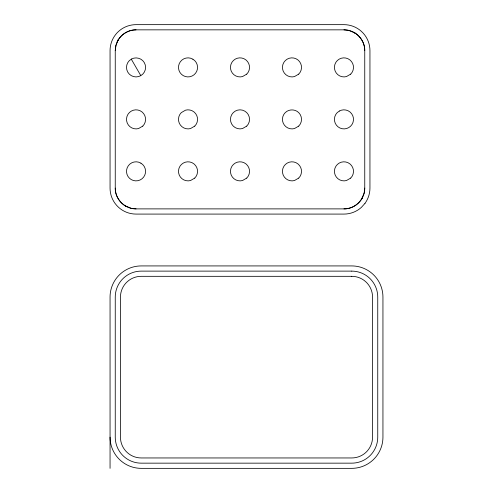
<?xml version="1.0" encoding="UTF-8"?>
<svg xmlns="http://www.w3.org/2000/svg" width="493" height="493" viewBox="0 0 493 493"><rect width="100%" height="100%" fill="white"/><g stroke="black" fill="none" stroke-linecap="round" stroke-linejoin="round"><path stroke-width="0.74" d="M115.251 50.637L115.83 45.787L117.519 41.202L115.96 45.257L115.251 50.637L115.251 188.092C114.992 199.203 124.926 209.155 136.043 208.884L343.96 208.884C355.071 209.149 365.023 199.215 364.752 188.092L364.752 50.637C365.017 39.532 355.077 29.574 343.96 29.845L136.043 29.845C128.131 29.771 120.483 34.658 117.205 41.85L118.32 39.773L118.037 40.241C121.648 33.906 128.753 29.802 136.043 29.845M364.752 188.092L364.179 192.948L361.689 198.956L361.967 198.488C358.362 204.829 351.25 208.933 343.96 208.884M117.642 40.981L118.32 39.773M361.689 198.956L362.361 197.755M343.96 29.845L348.816 30.424L354.824 32.914L354.356 32.63C360.691 36.242 364.802 43.347 364.752 50.637M136.043 208.884L131.193 208.311L125.179 205.821L125.647 206.099C119.312 202.494 115.208 195.382 115.251 188.092M353.61 32.248L354.824 32.914M125.179 205.821L126.387 206.493M131.545 59.591L140.548 75.182M110.056 468.35L110.056 297.113A31.188 31.188 0 0 1 141.244 265.924L351.755 265.924A31.188 31.188 0 0 1 382.944 297.113L382.944 437.162A31.188 31.188 0 0 1 351.755 468.35L141.244 468.35A31.188 31.188 0 0 1 110.056 437.162M364.986 203.369L361.351 207.405A25.987 25.987 0 0 1 343.96 214.085L136.043 214.085A25.987 25.987 0 0 1 116.73 205.482L115.017 203.369A25.987 25.987 0 0 1 110.056 188.092L110.056 50.637A25.987 25.987 0 0 1 136.043 24.65L343.96 24.65A25.987 25.987 0 0 1 361.351 31.324L363.273 33.247A25.987 25.987 0 0 1 369.947 50.637L369.947 188.092A25.987 25.987 0 0 1 364.986 203.369M142.785 126.109L138.515 128.574A9.533 9.533 0 0 1 126.547 118.536A9.533 9.533 0 0 1 140.074 110.728A9.533 9.533 0 0 1 142.785 126.109M246.746 74.129L242.47 76.594A9.533 9.533 0 0 1 230.502 66.555A9.533 9.533 0 0 1 244.029 58.747A9.533 9.533 0 0 1 246.746 74.129M194.766 126.109L190.489 128.574A9.533 9.533 0 0 1 181.282 112.626L185.559 110.155A9.533 9.533 0 0 1 194.766 126.109M298.721 74.129L294.45 76.594A9.533 9.533 0 0 1 282.483 66.555A9.533 9.533 0 0 1 296.01 58.747A9.533 9.533 0 0 1 298.721 74.129M246.746 126.109L242.47 128.574A9.533 9.533 0 0 1 230.471 119.368A9.533 9.533 0 0 1 242.47 110.155L244.848 111.171L246.746 112.626A9.533 9.533 0 0 1 246.746 126.109M194.766 178.084L190.489 180.555A9.533 9.533 0 0 1 178.528 170.516A9.533 9.533 0 0 1 192.054 162.702A9.533 9.533 0 0 1 194.766 178.084M350.702 74.129L346.425 76.594A9.533 9.533 0 0 1 334.464 66.555A9.533 9.533 0 0 1 347.99 58.747A9.533 9.533 0 0 1 350.702 74.129M298.721 126.109L294.45 128.574A9.533 9.533 0 0 1 285.237 112.626C288.855 109.008 295.116 108.996 298.721 112.626A9.533 9.533 0 0 1 298.721 126.109M246.746 178.084L242.47 180.555A9.533 9.533 0 0 1 230.502 170.516A9.533 9.533 0 0 1 244.029 162.702A9.533 9.533 0 0 1 246.746 178.084M298.721 178.084L294.45 180.555A9.533 9.533 0 0 1 282.483 170.516A9.533 9.533 0 0 1 296.01 162.702A9.533 9.533 0 0 1 298.721 178.084M350.702 178.084L346.425 180.555A9.533 9.533 0 0 1 334.464 170.516A9.533 9.533 0 0 1 347.99 162.702A9.533 9.533 0 0 1 350.702 178.084M131.526 59.031L129.302 60.645A9.533 9.533 0 0 0 129.302 74.129A9.533 9.533 0 0 0 142.785 74.129A9.533 9.533 0 0 0 142.785 60.645C139.846 57.786 135.137 57.022 131.526 59.031M339.437 111.011L337.218 112.626A9.533 9.533 0 0 0 339.93 128.007A9.533 9.533 0 0 0 353.456 120.2A9.533 9.533 0 0 0 341.495 110.155L339.437 111.011M351.755 271.119L141.244 271.119A25.987 25.987 0 0 0 115.251 297.113L115.251 437.162A25.987 25.987 0 0 0 141.244 463.155L351.755 463.155A25.987 25.987 0 0 0 377.749 437.162L377.749 297.113A25.987 25.987 0 0 0 351.755 271.119M351.755 276.32L141.244 276.32A20.792 20.792 0 0 0 120.452 297.113L120.452 437.162A20.792 20.792 0 0 0 141.244 457.954L351.755 457.954A20.792 20.792 0 0 0 372.548 437.162L372.548 297.113A20.792 20.792 0 0 0 351.755 276.32M192.874 59.197L190.489 58.18A9.533 9.533 0 0 0 178.528 68.219A9.533 9.533 0 0 0 192.054 76.027A9.533 9.533 0 0 0 194.766 60.645L192.874 59.197M140.893 163.152L138.515 162.135A9.533 9.533 0 0 0 126.547 172.174A9.533 9.533 0 0 0 140.074 179.988A9.533 9.533 0 0 0 142.785 164.607L140.893 163.152"/></g></svg>
